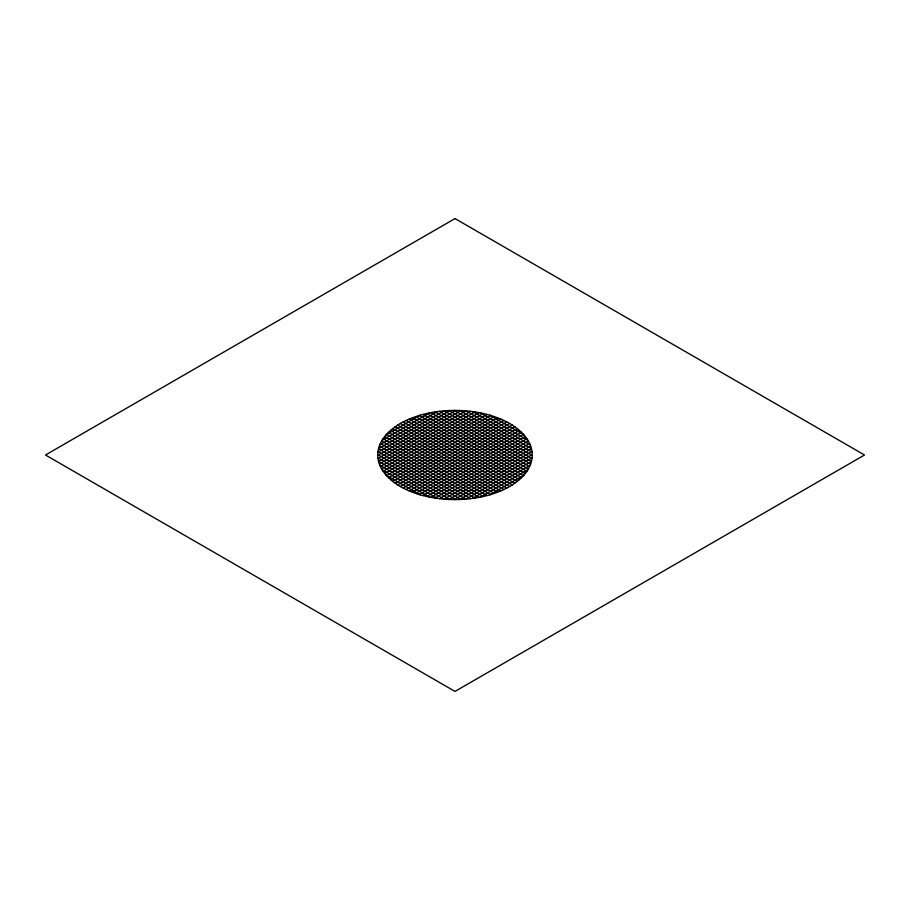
<?xml version="1.0" encoding="UTF-8"?>
<svg xmlns="http://www.w3.org/2000/svg" width="910" height="910" viewBox="0 0 910 910"><rect width="100%" height="100%" fill="white"/><g stroke="black" fill="none" stroke-linecap="round" stroke-linejoin="round"><path stroke-width="1.36" d="M386.079 434.9L420.181 415.21M382.063 440.372L429.656 412.89M379.823 444.808L437.357 411.604M377.934 452.213L450.166 410.512M377.786 455.444L455.774 410.421M378.014 458.469L461.006 410.558M379.368 463.986L470.572 411.331M380.414 466.534L474.986 411.934M381.665 468.968L479.195 412.662M383.121 471.278L483.199 413.504M384.748 473.496L487.032 414.437M386.534 475.611L490.706 415.472M388.479 477.636L494.221 416.598M390.583 479.581L497.577 417.804M392.824 481.435L500.796 419.1M395.213 483.21L503.867 420.488M397.738 484.905L506.802 421.944M400.4 486.52L509.6 423.48M403.198 488.056L512.262 425.095M406.133 489.512L514.787 426.79M409.204 490.899L517.176 428.564M412.423 492.196L519.417 430.419M415.779 493.402L521.521 432.364M419.294 494.528L523.466 434.388M422.968 495.563L525.252 436.504M426.801 496.496L526.879 438.722M430.805 497.338L528.335 441.031M435.014 498.066L529.586 443.466M439.428 498.669L530.632 446.014M448.994 499.442L531.986 451.531M454.226 499.579L532.213 454.556M459.834 499.488L532.066 457.787M472.643 498.396L530.177 465.192M480.343 497.11L527.937 469.628M489.819 494.79L523.921 475.1M489.819 415.21L523.921 434.9M480.343 412.89L527.937 440.372M472.643 411.604L530.177 444.808M459.834 410.512L532.066 452.213M454.226 410.421L532.213 455.444M448.994 410.558L531.986 458.469M439.428 411.331L530.632 463.986M435.014 411.934L529.586 466.534M430.805 412.662L528.335 468.968M426.801 413.504L526.879 471.278M422.968 414.437L525.252 473.496M419.294 415.472L523.466 475.611M415.779 416.598L521.521 477.636M412.423 417.804L519.417 479.581M409.204 419.1L517.176 481.435M406.133 420.488L514.787 483.21M403.198 421.944L512.262 484.905M400.4 423.48L509.6 486.52M397.738 425.095L506.802 488.056M395.213 426.79L503.867 489.512M392.824 428.564L500.796 490.899M390.583 430.419L497.577 492.196M388.479 432.364L494.221 493.402M386.534 434.388L490.706 494.528M384.748 436.504L487.032 495.563M383.121 438.722L483.199 496.496M381.665 441.031L479.195 497.338M380.414 443.466L474.986 498.066M379.368 446.014L470.572 498.669M378.014 451.531L461.006 499.442M377.786 454.556L455.774 499.579M377.934 457.787L450.166 499.488M379.823 465.192L437.357 498.396M382.063 469.628L429.656 497.11M386.079 475.1L420.181 494.79M455 218.582L45.5 455L455 691.418L864.5 455L455 218.582M444.08 410.865L378.56 448.698L465.92 499.135L531.44 461.302L444.08 410.865M465.92 410.865L378.56 461.302L444.08 499.135L531.44 448.698L465.92 410.865M416.393 493.607A77.213 44.579 0 0 0 532.213 455A77.213 44.579 0 0 0 416.393 416.393A77.213 44.579 0 0 0 416.393 493.607"/></g></svg>
